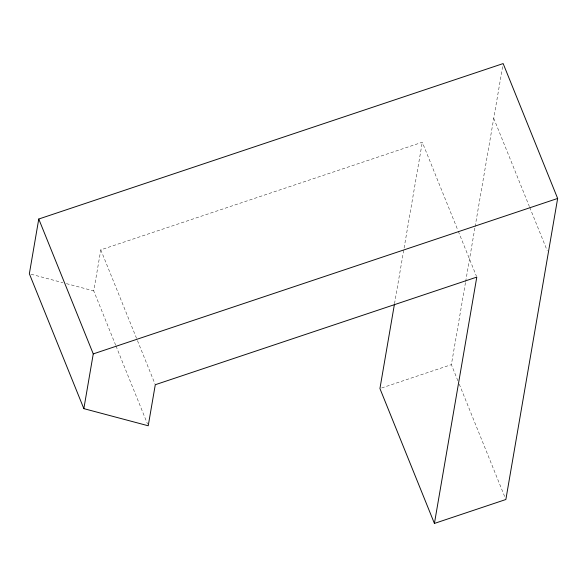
<?xml version="1.0" encoding="UTF-8"?>
<svg xmlns="http://www.w3.org/2000/svg" width="587" height="587" viewBox="0 0 587 587"><rect width="100%" height="100%" fill="white"/><g stroke="black" fill="none" stroke-linecap="round" stroke-linejoin="round"><path stroke-width="0.44" stroke-dasharray="2.94 2.2" d="M115.668 345.193L93.737 290.903L100.795 249.849L422.295 142.23L457.941 230.449M394.515 303.736L422.295 142.23M457.882 380.75L451.374 364.637L465.491 282.53M465.652 281.628L474.964 227.485M475.118 226.589L503 64.475M381.645 387.97L451.374 364.637M31.111 274.232L62.868 282.685M66.39 283.624L93.737 290.903M493.74 118.31L529.386 206.536M529.731 207.38L547.209 250.642M458.286 231.3L476.446 276.257M459.254 384.147L504.835 496.969M100.795 249.849L137.123 339.763M137.468 340.614L155.291 384.72M116.013 346.037L147.542 424.078"/><path stroke-width="0.88" d="M38.764 219.024L29.35 273.762L83.846 408.64L148.225 425.773L155.291 384.72L476.791 277.101L434.417 523.428L505.862 499.508L557.65 198.45L503.154 63.572L38.764 219.024L93.26 353.902L83.846 408.64M394.361 304.638L379.928 388.55L434.417 523.428M93.26 353.902L557.65 198.45"/></g></svg>
